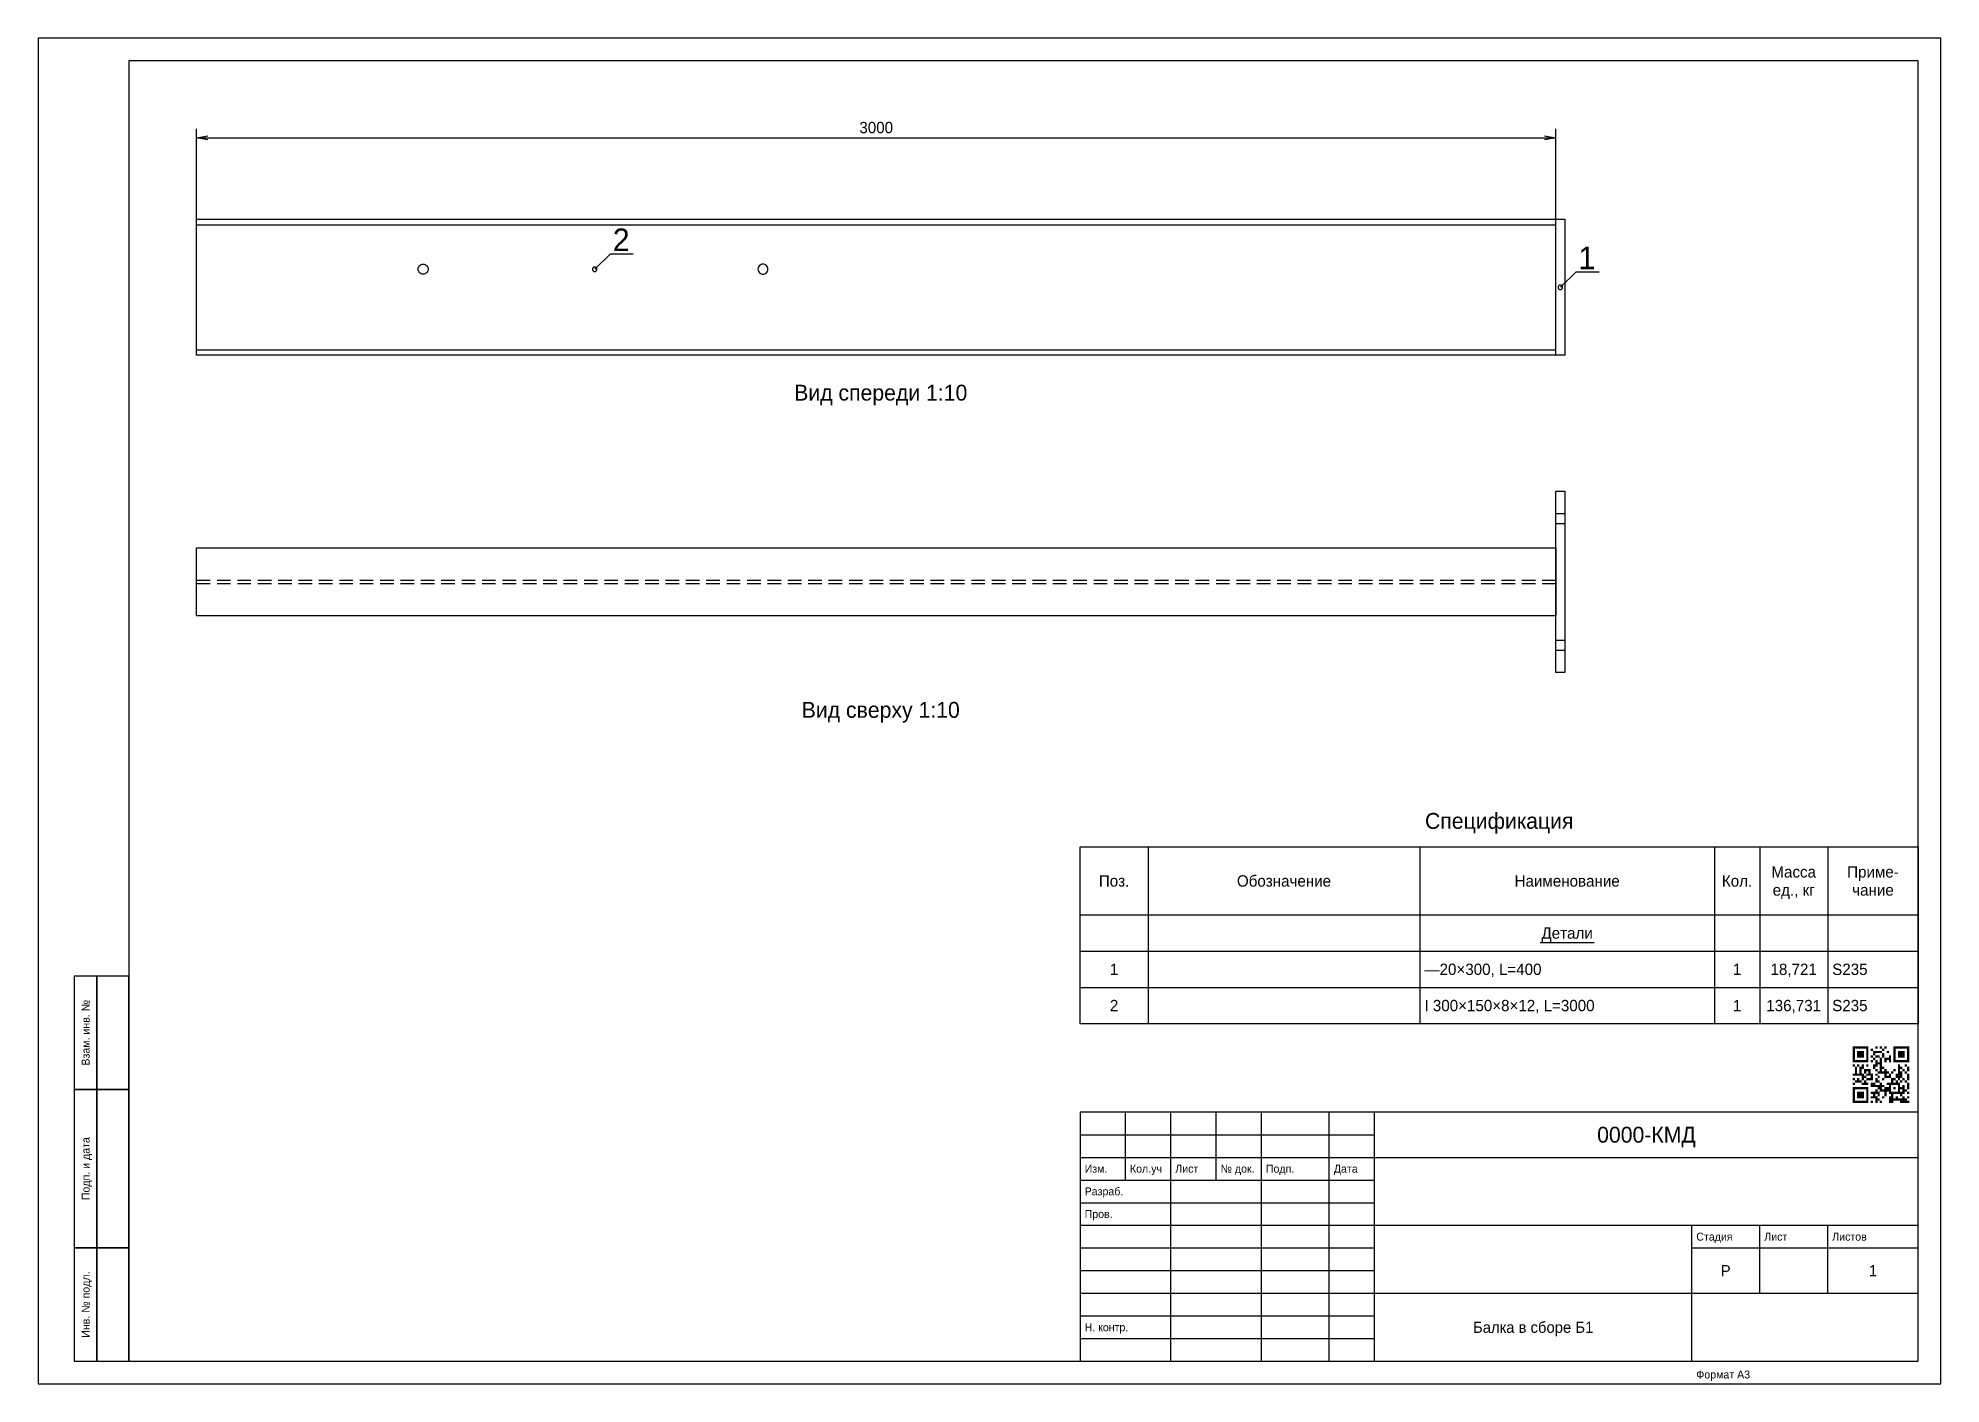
# Model space of a CAD drawing. Header units: millimetres. Extents: x 0 to 420, y 0 to 297.
import ezdxf
from ezdxf.enums import TextEntityAlignment as Align

# ---------------------------------------------------------------- set-up
doc = ezdxf.new("R2010")
doc.units = ezdxf.units.MM
doc.linetypes.add('DASHED', pattern=[4.5, 3, -1.5])
for name, color, linetype in [('OB_FRAME', 7, 'CONTINUOUS'), ('OB_HIDDEN', 8, 'DASHED'), ('OB_TEXT', 7, 'CONTINUOUS'), ('OB_THIN', 3, 'CONTINUOUS'), ('OB_VISIBLE', 7, 'CONTINUOUS')]:
    doc.layers.add(name, color=color, linetype=linetype)

msp = doc.modelspace()

# ---------------------------------------------------------------- linework, layer by layer
at = {"layer": 'OB_FRAME'}
for p, q in [((245, 118.5), (245, 79.5)), ((305, 118.5), (305, 79.5)), ((370, 118.5), (370, 79.5)), ((380, 118.5), (380, 79.5)), ((395, 118.5), (395, 79.5)), ((230, 103.5), (415, 103.5)), ((415, 60), (230, 60)), ((230, 60), (230, 5)), ((240, 45), (240, 60)), ((250, 5), (250, 60)), ((260, 45), (260, 60)), ((270, 5), (270, 60)), ((285, 5), (285, 60)), ((295, 5), (295, 60)), ((415, 5), (415, 60)), ((295, 50), (415, 50)), ((230, 45), (295, 45)), ((295, 35), (415, 35)), ((365, 5), (365, 35)), ((380, 20), (380, 35)), ((395, 20), (395, 35)), ((295, 20), (415, 20)), ((230, 5), (415, 5))]:
    msp.add_line(p, q, dxfattribs=at)
for points in [[(20, 5), (415, 5), (415, 292), (20, 292), (20, 5)], [(230, 118.5), (415, 118.5), (415, 79.5), (230, 79.5), (230, 118.5)], [(8, 65), (13, 65), (13, 90), (8, 90), (8, 65)], [(13, 65), (20, 65), (20, 90), (13, 90), (13, 65)], [(8, 30), (13, 30), (13, 65), (8, 65), (8, 30)], [(13, 30), (20, 30), (20, 65), (13, 65), (13, 30)], [(8, 5), (13, 5), (13, 30), (8, 30), (8, 5)], [(13, 5), (20, 5), (20, 30), (13, 30), (13, 5)]]:
    msp.add_lwpolyline(points, dxfattribs=at)
for points in [[(400.5, 74), (401, 74), (400.5, 74.5), (401, 74.5)], [(400.5, 73.5), (401, 73.5), (400.5, 74), (401, 74)], [(400.5, 73), (401, 73), (400.5, 73.5), (401, 73.5)], [(400.5, 72.5), (401, 72.5), (400.5, 73), (401, 73)], [(400.5, 72), (401, 72), (400.5, 72.5), (401, 72.5)], [(400.5, 71.5), (401, 71.5), (400.5, 72), (401, 72)], [(400.5, 71), (401, 71), (400.5, 71.5), (401, 71.5)], [(401, 74), (401.5, 74), (401, 74.5), (401.5, 74.5)], [(401, 71), (401.5, 71), (401, 71.5), (401.5, 71.5)], [(401.5, 74), (402, 74), (401.5, 74.5), (402, 74.5)], [(401.5, 73), (402, 73), (401.5, 73.5), (402, 73.5)], [(401.5, 72.5), (402, 72.5), (401.5, 73), (402, 73)], [(401.5, 72), (402, 72), (401.5, 72.5), (402, 72.5)], [(401.5, 71), (402, 71), (401.5, 71.5), (402, 71.5)], [(402, 74), (402.5, 74), (402, 74.5), (402.5, 74.5)], [(402, 73), (402.5, 73), (402, 73.5), (402.5, 73.5)], [(402, 72.5), (402.5, 72.5), (402, 73), (402.5, 73)], [(402, 72), (402.5, 72), (402, 72.5), (402.5, 72.5)], [(402, 71), (402.5, 71), (402, 71.5), (402.5, 71.5)], [(402.5, 74), (403, 74), (402.5, 74.5), (403, 74.5)], [(402.5, 73), (403, 73), (402.5, 73.5), (403, 73.5)], [(402.5, 72.5), (403, 72.5), (402.5, 73), (403, 73)], [(402.5, 72), (403, 72), (402.5, 72.5), (403, 72.5)], [(402.5, 71), (403, 71), (402.5, 71.5), (403, 71.5)], [(403, 74), (403.5, 74), (403, 74.5), (403.5, 74.5)], [(403, 71), (403.5, 71), (403, 71.5), (403.5, 71.5)], [(403.5, 74), (404, 74), (403.5, 74.5), (404, 74.5)], [(403.5, 73.5), (404, 73.5), (403.5, 74), (404, 74)], [(403.5, 73), (404, 73), (403.5, 73.5), (404, 73.5)], [(403.5, 72.5), (404, 72.5), (403.5, 73), (404, 73)], [(403.5, 72), (404, 72), (403.5, 72.5), (404, 72.5)], [(403.5, 71.5), (404, 71.5), (403.5, 72), (404, 72)], [(403.5, 71), (404, 71), (403.5, 71.5), (404, 71.5)], [(404.5, 73.5), (405, 73.5), (404.5, 74), (405, 74)], [(404.5, 72), (405, 72), (404.5, 72.5), (405, 72.5)], [(404.5, 71), (405, 71), (404.5, 71.5), (405, 71.5)], [(405, 73), (405.5, 73), (405, 73.5), (405.5, 73.5)], [(405, 72.5), (405.5, 72.5), (405, 73), (405.5, 73)], [(405, 71.5), (405.5, 71.5), (405, 72), (405.5, 72)], [(405.5, 74), (406, 74), (405.5, 74.5), (406, 74.5)], [(405.5, 73), (406, 73), (405.5, 73.5), (406, 73.5)], [(405.5, 72), (406, 72), (405.5, 72.5), (406, 72.5)], [(405.5, 71), (406, 71), (405.5, 71.5), (406, 71.5)], [(406, 73), (406.5, 73), (406, 73.5), (406.5, 73.5)], [(406, 72), (406.5, 72), (406, 72.5), (406.5, 72.5)], [(406.5, 74), (407, 74), (406.5, 74.5), (407, 74.5)], [(406.5, 73), (407, 73), (406.5, 73.5), (407, 73.5)], [(406.5, 71.5), (407, 71.5), (406.5, 72), (407, 72)], [(406.5, 71), (407, 71), (406.5, 71.5), (407, 71.5)], [(407, 73.5), (407.5, 73.5), (407, 74), (407.5, 74)], [(407, 72.5), (407.5, 72.5), (407, 73), (407.5, 73)], [(407, 72), (407.5, 72), (407, 72.5), (407.5, 72.5)], [(407.5, 74), (408, 74), (407.5, 74.5), (408, 74.5)], [(407.5, 71.5), (408, 71.5), (407.5, 72), (408, 72)], [(407.5, 71), (408, 71), (407.5, 71.5), (408, 71.5)], [(408, 73), (408.5, 73), (408, 73.5), (408.5, 73.5)], [(408, 71.5), (408.5, 71.5), (408, 72), (408.5, 72)], [(408.5, 72), (409, 72), (408.5, 72.5), (409, 72.5)], [(408.5, 71.5), (409, 71.5), (408.5, 72), (409, 72)], [(408.5, 71), (409, 71), (408.5, 71.5), (409, 71.5)], [(409.5, 74), (410, 74), (409.5, 74.5), (410, 74.5)], [(409.5, 73.5), (410, 73.5), (409.5, 74), (410, 74)], [(409.5, 73), (410, 73), (409.5, 73.5), (410, 73.5)], [(409.5, 72.5), (410, 72.5), (409.5, 73), (410, 73)], [(409.5, 72), (410, 72), (409.5, 72.5), (410, 72.5)], [(409.5, 71.5), (410, 71.5), (409.5, 72), (410, 72)], [(409.5, 71), (410, 71), (409.5, 71.5), (410, 71.5)], [(410, 74), (410.5, 74), (410, 74.5), (410.5, 74.5)], [(410, 71), (410.5, 71), (410, 71.5), (410.5, 71.5)], [(410.5, 74), (411, 74), (410.5, 74.5), (411, 74.5)], [(410.5, 73), (411, 73), (410.5, 73.5), (411, 73.5)], [(410.5, 72.5), (411, 72.5), (410.5, 73), (411, 73)], [(410.5, 72), (411, 72), (410.5, 72.5), (411, 72.5)], [(410.5, 71), (411, 71), (410.5, 71.5), (411, 71.5)], [(411, 74), (411.5, 74), (411, 74.5), (411.5, 74.5)], [(411, 73), (411.5, 73), (411, 73.5), (411.5, 73.5)], [(411, 72.5), (411.5, 72.5), (411, 73), (411.5, 73)], [(411, 72), (411.5, 72), (411, 72.5), (411.5, 72.5)], [(411, 71), (411.5, 71), (411, 71.5), (411.5, 71.5)], [(411.5, 74), (412, 74), (411.5, 74.5), (412, 74.5)], [(411.5, 73), (412, 73), (411.5, 73.5), (412, 73.5)], [(411.5, 72.5), (412, 72.5), (411.5, 73), (412, 73)], [(411.5, 72), (412, 72), (411.5, 72.5), (412, 72.5)], [(411.5, 71), (412, 71), (411.5, 71.5), (412, 71.5)], [(412, 74), (412.5, 74), (412, 74.5), (412.5, 74.5)], [(412, 71), (412.5, 71), (412, 71.5), (412.5, 71.5)], [(412.5, 74), (413, 74), (412.5, 74.5), (413, 74.5)], [(412.5, 73.5), (413, 73.5), (412.5, 74), (413, 74)], [(412.5, 73), (413, 73), (412.5, 73.5), (413, 73.5)], [(412.5, 72.5), (413, 72.5), (412.5, 73), (413, 73)], [(412.5, 72), (413, 72), (412.5, 72.5), (413, 72.5)], [(412.5, 71.5), (413, 71.5), (412.5, 72), (413, 72)], [(412.5, 71), (413, 71), (412.5, 71.5), (413, 71.5)], [(400.5, 70), (401, 70), (400.5, 70.5), (401, 70.5)], [(400.5, 68), (401, 68), (400.5, 68.5), (401, 68.5)], [(400.5, 67), (401, 67), (400.5, 67.5), (401, 67.5)], [(401, 69.5), (401.5, 69.5), (401, 70), (401.5, 70)], [(401, 69), (401.5, 69), (401, 69.5), (401.5, 69.5)], [(401, 68.5), (401.5, 68.5), (401, 69), (401.5, 69)], [(401, 68), (401.5, 68), (401, 68.5), (401.5, 68.5)], [(401.5, 70), (402, 70), (401.5, 70.5), (402, 70.5)], [(401.5, 68), (402, 68), (401.5, 68.5), (402, 68.5)], [(401.5, 67), (402, 67), (401.5, 67.5), (402, 67.5)], [(402, 69.5), (402.5, 69.5), (402, 70), (402.5, 70)], [(402, 69), (402.5, 69), (402, 69.5), (402.5, 69.5)], [(402, 68.5), (402.5, 68.5), (402, 69), (402.5, 69)], [(402, 68), (402.5, 68), (402, 68.5), (402.5, 68.5)], [(402.5, 70), (403, 70), (402.5, 70.5), (403, 70.5)], [(402.5, 69.5), (403, 69.5), (402.5, 70), (403, 70)], [(402.5, 68), (403, 68), (402.5, 68.5), (403, 68.5)], [(402.5, 67.5), (403, 67.5), (402.5, 68), (403, 68)], [(402.5, 67), (403, 67), (402.5, 67.5), (403, 67.5)], [(403, 69), (403.5, 69), (403, 69.5), (403.5, 69.5)], [(403, 68.5), (403.5, 68.5), (403, 69), (403.5, 69)], [(403, 67.5), (403.5, 67.5), (403, 68), (403.5, 68)], [(403.5, 70), (404, 70), (403.5, 70.5), (404, 70.5)], [(403.5, 69), (404, 69), (403.5, 69.5), (404, 69.5)], [(403.5, 68), (404, 68), (403.5, 68.5), (404, 68.5)], [(403.5, 67), (404, 67), (403.5, 67.5), (404, 67.5)], [(404, 69), (404.5, 69), (404, 69.5), (404.5, 69.5)], [(404, 68.5), (404.5, 68.5), (404, 69), (404.5, 69)], [(404, 68), (404.5, 68), (404, 68.5), (404.5, 68.5)], [(404, 67), (404.5, 67), (404, 67.5), (404.5, 67.5)], [(404.5, 68), (405, 68), (404.5, 68.5), (405, 68.5)], [(404.5, 67.5), (405, 67.5), (404.5, 68), (405, 68)], [(404.5, 67), (405, 67), (404.5, 67.5), (405, 67.5)], [(405, 70), (405.5, 70), (405, 70.5), (405.5, 70.5)], [(405, 69.5), (405.5, 69.5), (405, 70), (405.5, 70)], [(405.5, 70.5), (406, 70.5), (405.5, 71), (406, 71)], [(405.5, 70), (406, 70), (405.5, 70.5), (406, 70.5)], [(405.5, 69), (406, 69), (405.5, 69.5), (406, 69.5)], [(405.5, 68), (406, 68), (405.5, 68.5), (406, 68.5)], [(405.5, 67), (406, 67), (405.5, 67.5), (406, 67.5)], [(406, 70.5), (406.5, 70.5), (406, 71), (406.5, 71)], [(406, 68.5), (406.5, 68.5), (406, 69), (406.5, 69)], [(406, 67.5), (406.5, 67.5), (406, 68), (406.5, 68)], [(406.5, 70.5), (407, 70.5), (406.5, 71), (407, 71)], [(406.5, 70), (407, 70), (406.5, 70.5), (407, 70.5)], [(406.5, 69.5), (407, 69.5), (406.5, 70), (407, 70)], [(406.5, 69), (407, 69), (406.5, 69.5), (407, 69.5)], [(406.5, 68.5), (407, 68.5), (406.5, 69), (407, 69)], [(407, 69.5), (407.5, 69.5), (407, 70), (407.5, 70)], [(407, 68.5), (407.5, 68.5), (407, 69), (407.5, 69)], [(407, 67), (407.5, 67), (407, 67.5), (407.5, 67.5)], [(407.5, 69), (408, 69), (407.5, 69.5), (408, 69.5)], [(407.5, 68.5), (408, 68.5), (407.5, 69), (408, 69)], [(407.5, 68), (408, 68), (407.5, 68.5), (408, 68.5)], [(407.5, 67.5), (408, 67.5), (407.5, 68), (408, 68)], [(408, 68.5), (408.5, 68.5), (408, 69), (408.5, 69)], [(408, 67.5), (408.5, 67.5), (408, 68), (408.5, 68)], [(408.5, 68), (409, 68), (408.5, 68.5), (409, 68.5)], [(408.5, 67.5), (409, 67.5), (408.5, 68), (409, 68)], [(409, 68.5), (409.5, 68.5), (409, 69), (409.5, 69)], [(409, 67), (409.5, 67), (409, 67.5), (409.5, 67.5)], [(409.5, 69), (410, 69), (409.5, 69.5), (410, 69.5)], [(409.5, 67), (410, 67), (409.5, 67.5), (410, 67.5)], [(410, 68), (410.5, 68), (410, 68.5), (410.5, 68.5)], [(410, 67.5), (410.5, 67.5), (410, 68), (410.5, 68)], [(410.5, 70), (411, 70), (410.5, 70.5), (411, 70.5)], [(410.5, 69.5), (411, 69.5), (410.5, 70), (411, 70)], [(410.5, 69), (411, 69), (410.5, 69.5), (411, 69.5)], [(410.5, 68.5), (411, 68.5), (410.5, 69), (411, 69)], [(410.5, 68), (411, 68), (410.5, 68.5), (411, 68.5)], [(410.5, 67.5), (411, 67.5), (410.5, 68), (411, 68)], [(410.5, 67), (411, 67), (410.5, 67.5), (411, 67.5)], [(411, 69.5), (411.5, 69.5), (411, 70), (411.5, 70)], [(411, 68.5), (411.5, 68.5), (411, 69), (411.5, 69)], [(411, 68), (411.5, 68), (411, 68.5), (411.5, 68.5)], [(411, 67.5), (411.5, 67.5), (411, 68), (411.5, 68)], [(411.5, 69), (412, 69), (411.5, 69.5), (412, 69.5)], [(411.5, 67), (412, 67), (411.5, 67.5), (412, 67.5)], [(412, 70), (412.5, 70), (412, 70.5), (412.5, 70.5)], [(412, 68.5), (412.5, 68.5), (412, 69), (412.5, 69)], [(412.5, 69.5), (413, 69.5), (412.5, 70), (413, 70)], [(412.5, 69), (413, 69), (412.5, 69.5), (413, 69.5)], [(412.5, 68), (413, 68), (412.5, 68.5), (413, 68.5)], [(412.5, 67.5), (413, 67.5), (412.5, 68), (413, 68)], [(412.5, 67), (413, 67), (412.5, 67.5), (413, 67.5)], [(400.5, 66), (401, 66), (400.5, 66.5), (401, 66.5)], [(400.5, 65), (401, 65), (400.5, 65.5), (401, 65.5)], [(400.5, 64.5), (401, 64.5), (400.5, 65), (401, 65)], [(400.5, 64), (401, 64), (400.5, 64.5), (401, 64.5)], [(400.5, 63.5), (401, 63.5), (400.5, 64), (401, 64)], [(400.5, 63), (401, 63), (400.5, 63.5), (401, 63.5)], [(400.5, 62.5), (401, 62.5), (400.5, 63), (401, 63)], [(401, 66.5), (401.5, 66.5), (401, 67), (401.5, 67)], [(401, 65), (401.5, 65), (401, 65.5), (401.5, 65.5)], [(401.5, 66.5), (402, 66.5), (401.5, 67), (402, 67)], [(401.5, 65), (402, 65), (401.5, 65.5), (402, 65.5)], [(401.5, 64), (402, 64), (401.5, 64.5), (402, 64.5)], [(401.5, 63.5), (402, 63.5), (401.5, 64), (402, 64)], [(401.5, 63), (402, 63), (401.5, 63.5), (402, 63.5)], [(402, 66.5), (402.5, 66.5), (402, 67), (402.5, 67)], [(402, 65), (402.5, 65), (402, 65.5), (402.5, 65.5)], [(402, 64), (402.5, 64), (402, 64.5), (402.5, 64.5)], [(402, 63.5), (402.5, 63.5), (402, 64), (402.5, 64)], [(402, 63), (402.5, 63), (402, 63.5), (402.5, 63.5)], [(402.5, 66), (403, 66), (402.5, 66.5), (403, 66.5)], [(402.5, 65), (403, 65), (402.5, 65.5), (403, 65.5)], [(402.5, 64), (403, 64), (402.5, 64.5), (403, 64.5)], [(402.5, 63.5), (403, 63.5), (402.5, 64), (403, 64)], [(402.5, 63), (403, 63), (402.5, 63.5), (403, 63.5)], [(403, 66.5), (403.5, 66.5), (403, 67), (403.5, 67)], [(403, 66), (403.5, 66), (403, 66.5), (403.5, 66.5)], [(403, 65), (403.5, 65), (403, 65.5), (403.5, 65.5)], [(403.5, 66), (404, 66), (403.5, 66.5), (404, 66.5)], [(403.5, 65), (404, 65), (403.5, 65.5), (404, 65.5)], [(403.5, 64.5), (404, 64.5), (403.5, 65), (404, 65)], [(403.5, 64), (404, 64), (403.5, 64.5), (404, 64.5)], [(403.5, 63.5), (404, 63.5), (403.5, 64), (404, 64)], [(403.5, 63), (404, 63), (403.5, 63.5), (404, 63.5)], [(403.5, 62.5), (404, 62.5), (403.5, 63), (404, 63)], [(404.5, 66), (405, 66), (404.5, 66.5), (405, 66.5)], [(404.5, 65.5), (405, 65.5), (404.5, 66), (405, 66)], [(404.5, 64), (405, 64), (404.5, 64.5), (405, 64.5)], [(404.5, 63), (405, 63), (404.5, 63.5), (405, 63.5)], [(405, 66), (405.5, 66), (405, 66.5), (405.5, 66.5)], [(405, 65.5), (405.5, 65.5), (405, 66), (405.5, 66)], [(405, 64), (405.5, 64), (405, 64.5), (405.5, 64.5)], [(405, 63.5), (405.5, 63.5), (405, 64), (405.5, 64)], [(405, 63), (405.5, 63), (405, 63.5), (405.5, 63.5)], [(405.5, 66.5), (406, 66.5), (405.5, 67), (406, 67)], [(405.5, 65.5), (406, 65.5), (405.5, 66), (406, 66)], [(405.5, 64.5), (406, 64.5), (405.5, 65), (406, 65)], [(405.5, 64), (406, 64), (405.5, 64.5), (406, 64.5)], [(405.5, 63), (406, 63), (405.5, 63.5), (406, 63.5)], [(405.5, 62.5), (406, 62.5), (405.5, 63), (406, 63)], [(406, 66.5), (406.5, 66.5), (406, 67), (406.5, 67)], [(406, 65.5), (406.5, 65.5), (406, 66), (406.5, 66)], [(406, 65), (406.5, 65), (406, 65.5), (406.5, 65.5)], [(406, 64), (406.5, 64), (406, 64.5), (406.5, 64.5)], [(406, 63.5), (406.5, 63.5), (406, 64), (406.5, 64)], [(406, 62.5), (406.5, 62.5), (406, 63), (406.5, 63)], [(406.5, 66), (407, 66), (406.5, 66.5), (407, 66.5)], [(406.5, 65.5), (407, 65.5), (406.5, 66), (407, 66)], [(406.5, 65), (407, 65), (406.5, 65.5), (407, 65.5)], [(406.5, 64.5), (407, 64.5), (406.5, 65), (407, 65)], [(407, 65.5), (407.5, 65.5), (407, 66), (407.5, 66)], [(407, 64.5), (407.5, 64.5), (407, 65), (407.5, 65)], [(407, 63), (407.5, 63), (407, 63.5), (407.5, 63.5)], [(407.5, 65), (408, 65), (407.5, 65.5), (408, 65.5)], [(407.5, 64.5), (408, 64.5), (407.5, 65), (408, 65)], [(407.5, 64), (408, 64), (407.5, 64.5), (408, 64.5)], [(407.5, 63.5), (408, 63.5), (407.5, 64), (408, 64)], [(408, 66), (408.5, 66), (408, 66.5), (408.5, 66.5)], [(408, 65), (408.5, 65), (408, 65.5), (408.5, 65.5)], [(408, 64.5), (408.5, 64.5), (408, 65), (408.5, 65)], [(408.5, 66), (409, 66), (408.5, 66.5), (409, 66.5)], [(408.5, 65.5), (409, 65.5), (408.5, 66), (409, 66)], [(408.5, 65), (409, 65), (408.5, 65.5), (409, 65.5)], [(408.5, 64.5), (409, 64.5), (408.5, 65), (409, 65)], [(408.5, 64), (409, 64), (408.5, 64.5), (409, 64.5)], [(408.5, 63), (409, 63), (408.5, 63.5), (409, 63.5)], [(408.5, 62.5), (409, 62.5), (408.5, 63), (409, 63)], [(409, 66.5), (409.5, 66.5), (409, 67), (409.5, 67)], [(409, 66), (409.5, 66), (409, 66.5), (409.5, 66.5)], [(409, 64), (409.5, 64), (409, 64.5), (409.5, 64.5)], [(409, 63.5), (409.5, 63.5), (409, 64), (409.5, 64)], [(409, 63), (409.5, 63), (409, 63.5), (409.5, 63.5)], [(409, 62.5), (409.5, 62.5), (409, 63), (409.5, 63)], [(409.5, 66), (410, 66), (409.5, 66.5), (410, 66.5)], [(409.5, 65), (410, 65), (409.5, 65.5), (410, 65.5)], [(409.5, 64), (410, 64), (409.5, 64.5), (410, 64.5)], [(409.5, 62.5), (410, 62.5), (409.5, 63), (410, 63)], [(410, 66.5), (410.5, 66.5), (410, 67), (410.5, 67)], [(410, 66), (410.5, 66), (410, 66.5), (410.5, 66.5)], [(410, 64), (410.5, 64), (410, 64.5), (410.5, 64.5)], [(410, 63), (410.5, 63), (410, 63.5), (410.5, 63.5)], [(410, 62.5), (410.5, 62.5), (410, 63), (410.5, 63)], [(410.5, 66), (411, 66), (410.5, 66.5), (411, 66.5)], [(410.5, 65.5), (411, 65.5), (410.5, 66), (411, 66)], [(410.5, 65), (411, 65), (410.5, 65.5), (411, 65.5)], [(410.5, 64.5), (411, 64.5), (410.5, 65), (411, 65)], [(410.5, 64), (411, 64), (410.5, 64.5), (411, 64.5)], [(410.5, 62.5), (411, 62.5), (410.5, 63), (411, 63)], [(411, 66.5), (411.5, 66.5), (411, 67), (411.5, 67)], [(411, 65), (411.5, 65), (411, 65.5), (411.5, 65.5)], [(411, 64), (411.5, 64), (411, 64.5), (411.5, 64.5)], [(411, 63.5), (411.5, 63.5), (411, 64), (411.5, 64)], [(411, 62.5), (411.5, 62.5), (411, 63), (411.5, 63)], [(411.5, 65.5), (412, 65.5), (411.5, 66), (412, 66)], [(411.5, 65), (412, 65), (411.5, 65.5), (412, 65.5)], [(411.5, 64.5), (412, 64.5), (411.5, 65), (412, 65)], [(411.5, 64), (412, 64), (411.5, 64.5), (412, 64.5)], [(411.5, 63), (412, 63), (411.5, 63.5), (412, 63.5)], [(411.5, 62.5), (412, 62.5), (411.5, 63), (412, 63)], [(412, 66.5), (412.5, 66.5), (412, 67), (412.5, 67)], [(412, 64.5), (412.5, 64.5), (412, 65), (412.5, 65)], [(412, 62.5), (412.5, 62.5), (412, 63), (412.5, 63)], [(412.5, 66), (413, 66), (412.5, 66.5), (413, 66.5)], [(412.5, 65.5), (413, 65.5), (412.5, 66), (413, 66)], [(412.5, 65), (413, 65), (412.5, 65.5), (413, 65.5)], [(412.5, 64), (413, 64), (412.5, 64.5), (413, 64.5)], [(412.5, 63), (413, 63), (412.5, 63.5), (413, 63.5)], [(400.5, 62), (401, 62), (400.5, 62.5), (401, 62.5)], [(401, 62), (401.5, 62), (401, 62.5), (401.5, 62.5)], [(401.5, 62), (402, 62), (401.5, 62.5), (402, 62.5)], [(402, 62), (402.5, 62), (402, 62.5), (402.5, 62.5)], [(402.5, 62), (403, 62), (402.5, 62.5), (403, 62.5)], [(403, 62), (403.5, 62), (403, 62.5), (403.5, 62.5)], [(403.5, 62), (404, 62), (403.5, 62.5), (404, 62.5)], [(404.5, 62), (405, 62), (404.5, 62.5), (405, 62.5)], [(405.5, 62), (406, 62), (405.5, 62.5), (406, 62.5)], [(406.5, 62), (407, 62), (406.5, 62.5), (407, 62.5)], [(408.5, 62), (409, 62), (408.5, 62.5), (409, 62.5)], [(409, 62), (409.5, 62), (409, 62.5), (409.5, 62.5)], [(411, 62), (411.5, 62), (411, 62.5), (411.5, 62.5)], [(411.5, 62), (412, 62), (411.5, 62.5), (412, 62.5)], [(412, 62), (412.5, 62), (412, 62.5), (412.5, 62.5)], [(412.5, 62), (413, 62), (412.5, 62.5), (413, 62.5)]]:
    msp.add_solid(points, dxfattribs=at)
at = {"layer": 'OB_HIDDEN'}
for p, q in [((334.998856, 227), (334.998856, 257)), ((335, 192.1), (337, 192.1)), ((335, 189.9), (337, 189.9)), ((35, 177.4), (335, 177.4)), ((35, 176.6), (335, 176.6)), ((335, 164.1), (337, 164.1)), ((335, 161.9), (337, 161.9))]:
    msp.add_line(p, q, dxfattribs=at)
at = {"layer": 'OB_THIN'}
for p, q in [((35, 243), (35, 277)), ((35, 275), (335, 275)), ((335, 243), (335, 277)), ((122.857824, 245.977099), (126.357824, 249.377099)), ((126.357824, 249.377099), (131.386396, 249.377099)), ((336, 242), (339.5, 245.4)), ((339.5, 245.4), (344.528571, 245.4)), ((331.535714, 97.45), (343.464286, 97.45)), ((230, 95.5), (415, 95.5)), ((230, 87.5), (415, 87.5)), ((230, 55), (295, 55)), ((230, 50), (295, 50)), ((230, 40), (295, 40)), ((230, 35), (295, 35)), ((230, 30), (295, 30)), ((365, 30), (415, 30)), ((230, 25), (295, 25)), ((230, 20), (295, 20)), ((230, 15), (295, 15)), ((230, 10), (295, 10))]:
    msp.add_line(p, q, dxfattribs=at)
for points in [[(0, 0), (420, 0), (420, 297), (0, 297), (0, 0)], [(37.5, 274.55), (35, 275), (37.5, 275.45)], [(332.5, 275.45), (335, 275), (332.5, 274.55)]]:
    msp.add_lwpolyline(points, dxfattribs=at)
at = {"layer": 'OB_VISIBLE'}
msp.add_line((35, 255.8), (334.998856, 255.8), dxfattribs=at)
for points in [[(35, 228.20012), (35, 257), (334.998856, 257)], [(335, 227), (335, 257), (337, 257), (337, 227), (335, 227)], [(83.900005, 245.996684), (83.921055, 246.214193), (83.982153, 246.417119), (84.081031, 246.604562), (84.218673, 246.774292), (84.38715, 246.913463), (84.573692, 247.014032), (84.782555, 247.078294), (85, 247.1), (85.217445, 247.078294), (85.420186, 247.016584), (85.61285, 246.913463), (85.776644, 246.778989), (85.915307, 246.610093), (86.015313, 246.423249), (86.077633, 246.220695), (86.099995, 246.003316), (86.080217, 245.792317), (86.017847, 245.582881), (85.918969, 245.395438), (85.781327, 245.225708), (85.618347, 245.090249), (85.426308, 244.985968), (85.217445, 244.921706), (85, 244.9), (84.789061, 244.920415), (84.579814, 244.983416), (84.39267, 245.082858), (84.223356, 245.221011), (84.088388, 245.384399), (83.984687, 245.576751), (83.922367, 245.779305), (83.900005, 245.996684)], [(123.357824, 245.977099), (123.353547, 246.042362), (123.340787, 246.106509), (123.319764, 246.168441), (123.290837, 246.227099), (123.254501, 246.28148), (123.211378, 246.330653), (123.162205, 246.373776), (123.107824, 246.410112), (123.049166, 246.439039), (122.987234, 246.460062), (122.923088, 246.472822), (122.857824, 246.477099), (122.792561, 246.472822), (122.728415, 246.460062), (122.666483, 246.439039), (122.607824, 246.410112), (122.553444, 246.373776), (122.504271, 246.330653), (122.461148, 246.28148), (122.424812, 246.227099), (122.395885, 246.168441), (122.374862, 246.106509), (122.362102, 246.042362), (122.357824, 245.977099), (122.362102, 245.911836), (122.374862, 245.84769), (122.395885, 245.785758), (122.424812, 245.727099), (122.461148, 245.672719), (122.504271, 245.623546), (122.553444, 245.580423), (122.607824, 245.544087), (122.666483, 245.515159), (122.728415, 245.494136), (122.792561, 245.481377), (122.857824, 245.477099), (122.923088, 245.481377), (122.987234, 245.494136), (123.049166, 245.515159), (123.107824, 245.544087), (123.162205, 245.580423), (123.211378, 245.623546), (123.254501, 245.672719), (123.290837, 245.727099), (123.319764, 245.785758), (123.340787, 245.84769), (123.353547, 245.911836), (123.357824, 245.977099)], [(158.900005, 245.996684), (158.922367, 245.779305), (158.984687, 245.576751), (159.084693, 245.389907), (159.223356, 245.221011), (159.39267, 245.082858), (159.585952, 244.9809), (159.789061, 244.920415), (160.006633, 244.90002), (160.217445, 244.921706), (160.426308, 244.985968), (160.618347, 245.090249), (160.781327, 245.225708), (160.918969, 245.395438), (161.017847, 245.582881), (161.080217, 245.792317), (161.099995, 246.003316), (161.077633, 246.220695), (161.012742, 246.429363), (160.907883, 246.621087), (160.771933, 246.783658), (160.601789, 246.920788), (160.414048, 247.0191), (160.204425, 247.080838), (159.993367, 247.09998), (159.782555, 247.078294), (159.573692, 247.014032), (159.381653, 246.909751), (159.218673, 246.774292), (159.081031, 246.604562), (158.982153, 246.417119), (158.921055, 246.214193), (158.900005, 245.996684)], [(336.5, 242), (336.495722, 242.065263), (336.482963, 242.12941), (336.46194, 242.191342), (336.433013, 242.25), (336.396677, 242.304381), (336.353553, 242.353553), (336.304381, 242.396677), (336.25, 242.433013), (336.191342, 242.46194), (336.12941, 242.482963), (336.065263, 242.495722), (336, 242.5), (335.934737, 242.495722), (335.87059, 242.482963), (335.808658, 242.46194), (335.75, 242.433013), (335.695619, 242.396677), (335.646447, 242.353553), (335.603323, 242.304381), (335.566987, 242.25), (335.53806, 242.191342), (335.517037, 242.12941), (335.504278, 242.065263), (335.5, 242), (335.504278, 241.934737), (335.517037, 241.87059), (335.53806, 241.808658), (335.566987, 241.75), (335.603323, 241.695619), (335.646447, 241.646447), (335.695619, 241.603323), (335.75, 241.566987), (335.808658, 241.53806), (335.87059, 241.517037), (335.934737, 241.504278), (336, 241.5), (336.065263, 241.504278), (336.12941, 241.517037), (336.191342, 241.53806), (336.25, 241.566987), (336.304381, 241.603323), (336.353553, 241.646447), (336.396677, 241.695619), (336.433013, 241.75), (336.46194, 241.808658), (336.482963, 241.87059), (336.495722, 241.934737), (336.5, 242)], [(334.998856, 227), (35, 227), (35, 228.2), (334.998856, 228.2)], [(335, 157), (335, 197), (337, 197), (337, 157), (335, 157)], [(35, 169.5), (35, 184.5), (335, 184.5), (335, 169.5), (35, 169.5)]]:
    msp.add_lwpolyline(points, dxfattribs=at)

# ---------------------------------------------------------------- texts
at = {"layer": 'OB_TEXT'}
for s, height, p in [('3000', 2.5, (185, 276)), ('Вид спереди 1:10', 3.5, (186, 217)), ('Вид сверху 1:10', 3.5, (186, 147)), ('Спецификация', 3.5, (322.5, 122.5)), ('Масса', 2.5, (387.5, 111.75)), ('Приме-', 2.5, (405, 111.75)), ('Поз.', 2.5, (237.5, 109.75)), ('Обозначение', 2.5, (275, 109.75)), ('Наименование', 2.5, (337.5, 109.75)), ('Кол.', 2.5, (375, 109.75)), ('ед., кг', 2.5, (387.5, 107.75)), ('чание', 2.5, (405, 107.75)), ('Детали', 2.5, (337.5, 98.25)), ('1', 2.5, (237.5, 90.25)), ('1', 2.5, (375, 90.25)), ('18,721', 2.5, (387.5, 90.25)), ('2', 2.5, (237.5, 82.25)), ('1', 2.5, (375, 82.25)), ('136,731', 2.5, (387.5, 82.25)), ('0000-КМД', 3.5, (355, 53.25)), ('Р', 2.45, (372.5, 23.775)), ('1', 2.45, (405, 23.775)), ('Балка в сборе Б1', 2.45, (330, 11.275))]:
    msp.add_text(s, height=height, dxfattribs=at).set_placement(p, align=Align.CENTER)
for s, height, p in [('2', 5, (126.857824, 249.977099)), ('1', 5, (340, 246)), ('—20×300, L=400', 2.5, (306, 90.25)), ('S235', 2.5, (396, 90.25)), ('I 300×150×8×12, L=3000', 2.5, (306, 82.25)), ('S235', 2.5, (396, 82.25)), ('Изм.', 1.75, (231, 46.625)), ('Кол.уч', 1.75, (241, 46.625)), ('Лист', 1.75, (251, 46.625)), ('№ док.', 1.75, (261, 46.625)), ('Подп.', 1.75, (271, 46.625)), ('Дата', 1.75, (286, 46.625)), ('Разраб.', 1.75, (231, 41.625)), ('Пров.', 1.75, (231, 36.625)), ('Стадия', 1.75, (366, 31.625)), ('Лист', 1.75, (381, 31.625)), ('Листов', 1.75, (396, 31.625)), ('Н. контр.', 1.75, (231, 11.625)), ('Формат A3', 1.75, (366, 1.2))]:
    msp.add_text(s, height=height, dxfattribs=at).set_placement(p)
for s, p in [('Взам. инв. №', (11.375, 77.5)), ('Подп. и дата', (11.375, 47.5)), ('Инв. № подл.', (11.375, 17.5))]:
    msp.add_text(s, height=1.75, rotation=90, dxfattribs=at).set_placement(p, align=Align.CENTER)

doc.saveas('drawing.dxf')
